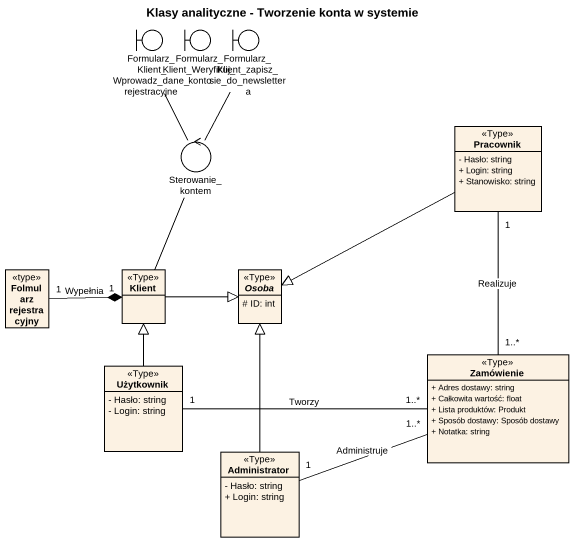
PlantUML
@startuml
title Klasy analityczne - Tworzenie konta w systemie
allowmixing
hide circle
hide empty members
skinparam classAttributeIconSize 0
boundary "Formularz_Klient_Wprowadz_dane_rejestracyjne" as Formularz_Klient_Wprowadz
boundary "Formularz_Klient_Weryfikuj_konto" as Formularz_Klient_Weryfikuj
boundary "Formularz_Klient_zapisz_sie_do_newslettera" as Formularz_Klient_zapisz_sie
class Pracownik <<Type>> {
  - Hasło: string
  + Login: string
  + Stanowisko: string
}
control Sterowanie_kontem
class "Folmularz rejestracyjny" as Folmularz_rejestracyjny <<type>>
class Klient <<Type>>
abstract class Osoba <<Type>> {
  # ID: int
}
class Zamówienie <<Type>> {
  + Adres dostawy: string
  + Całkowita wartość: float
  + Lista produktów: Produkt
  + Sposób dostawy: Sposób dostawy
  + Notatka: string
}
class Użytkownik <<Type>> {
  - Hasło: string
  - Login: string
}
class Administrator <<Type>> {
  - Hasło: string
  + Login: string
}
Pracownik -left-|> Osoba
Pracownik "1" -- "1..*" Zamówienie : Realizuje
Sterowanie_kontem -up- Formularz_Klient_Wprowadz
Sterowanie_kontem -up- Formularz_Klient_zapisz_sie
Folmularz_rejestracyjny "1" -right-* "1" Klient : Wypełnia
Klient -up- Sterowanie_kontem
Klient -right-|> Osoba
Użytkownik -up-|> Klient
Użytkownik "1" -right- "1..*" Zamówienie : Tworzy
Administrator -up-|> Osoba
Administrator "1" -right- "1..*" Zamówienie : Administruje
@enduml
